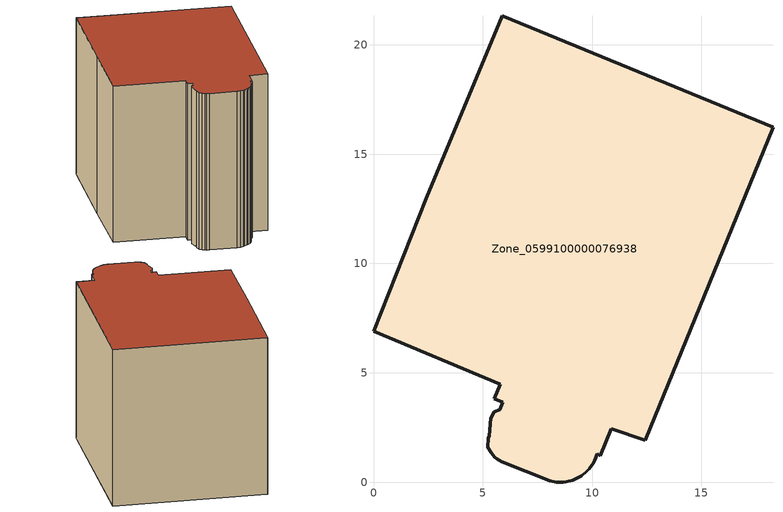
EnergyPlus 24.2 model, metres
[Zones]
Zone_0599100000076938
 floor ground (C_G): 5.54,1.15 5.37,1.34 5.23,1.59 5.24,2 5.28,2.12 5.36,2.93 5.52,3.22 5.77,3.3 5.91,3.65 5.53,3.81 5.79,4.48 0,6.9 2.42,12.97 5.88,21.32 5.94,21.3 18.27,16.23 12.42,1.91 10.87,2.45 10.38,1.21 10.23,1.3 10.11,0.99 10.04,0.86 9.86,0.61 9.76,0.49 9.53,0.3 9.26,0.15 9.12,0.09 8.82,0.02 8.67,0 8.36,0.01 8.06,0.06 5.86,0.93 5.64,1.06 z0
 wall outside (C_F): 2.42,12.97 0,6.9 5.79,4.48 5.53,3.81 5.91,3.65 5.77,3.3 5.52,3.22 5.36,2.93 5.28,2.12 5.24,2 5.23,1.59 5.37,1.34 5.54,1.15 5.64,1.06 5.86,0.93 8.06,0.06 8.36,0.01 8.67,0 8.82,0.02 9.12,0.09 9.26,0.15 9.53,0.3 9.76,0.49 9.86,0.61 10.04,0.86 10.11,0.99 10.23,1.3 10.38,1.21 10.87,2.45 12.42,1.91 18.27,16.23 5.94,21.3 5.88,21.32 2.42,12.97 z0:14.3
 roof outside (C_R): 5.54,1.15 5.64,1.06 5.86,0.93 8.06,0.06 8.36,0.01 8.67,0 8.82,0.02 9.12,0.09 9.26,0.15 9.53,0.3 9.76,0.49 9.86,0.61 10.04,0.86 10.11,0.99 10.23,1.3 10.38,1.21 10.87,2.45 12.42,1.91 18.27,16.23 5.94,21.3 5.88,21.32 2.42,12.97 0,6.9 5.79,4.48 5.53,3.81 5.91,3.65 5.77,3.3 5.52,3.22 5.36,2.93 5.28,2.12 5.24,2 5.23,1.59 5.37,1.34 z14.3
[BUILDING]
Pand.0599100000076938: North Axis=0; Terrain=City; Loads Convergence Tolerance Value=0.04; Temperature Convergence Tolerance Value=0.4; Solar Distribution=FullExterior; Maximum Number of Warmup Days=25; Minimum Number of Warmup Days=1
[Site:Location]
Rotterdam.The.Hague.AP_ZH_NLD Design_Conditions: Latitude=51.96; Longitude=4.45; Time Zone=1; Elevation=-4.5
[SITE:GROUNDTEMPERATURE:BUILDINGSURFACE]
18, 18, 18, 18, 18, 18, 18, 18, 18, 18, 18, 18
[MATERIAL] Thermal Absorptance=0.9; Solar Absorptance=0.7; Visible Absorptance=0.7
Name | Roughness | Thickness | Conductivity | Density | Specific Heat
G.D.1965 | MediumSmooth | 0.15 | 1 | 540 | 1210
F.D.1965 | Rough | 0.3 | 0.857143 | 1920 | 840
R.D.1965 | MediumRough | 0.2 | 0.08 | 1500 | 1000
[CONSTRUCTION]
C_G: G.D.1965
C_F: F.D.1965
C_R: R.D.1965
[ZONE]
Zone_0599100000076938: Type=1; Multiplier=1; Ceiling Height=Autocalculate; Volume=Autocalculate; Floor Area=autocalculate; Part of Total Floor Area=Yes
[ZONEINFILTRATION:DESIGNFLOWRATE]
Infil_Zone_0599100000076938: Zone or ZoneList or Space or SpaceList=Zone_0599100000076938; Schedule=AlwaysOn; Design Flow Rate Calculation Method=Flow/Area; Flow Rate per Floor Area=0.0042; Constant Term Coefficient=1; Temperature Term Coefficient=0; Velocity Term Coefficient=0; Velocity Squared Term Coefficient=0
[HVACTEMPLATE:ZONE:IDEALLOADSAIRSYSTEM]
Zone_0599100000076938: Maximum Heating Supply Air Temperature=50; Minimum Cooling Supply Air Temperature=13; Maximum Heating Supply Air Humidity Ratio=0.0156; Minimum Cooling Supply Air Humidity Ratio=0.0077; Heating Limit=NoLimit; Cooling Limit=NoLimit; Dehumidification Control Type=ConstantSensibleHeatRatio; Cooling Sensible Heat Ratio=0.7; Dehumidification Setpoint=60; Humidification Control Type=None; Humidification Setpoint=30; Outdoor Air Method=None; Outdoor Air Flow Rate per Person=0.00944; Outdoor Air Flow Rate per Zone Floor Area=0; Outdoor Air Flow Rate per Zone=0; Demand Controlled Ventilation Type=None; Outdoor Air Economizer Type=NoEconomizer; Heat Recovery Type=None; Sensible Heat Recovery Effectiveness=0.7; Latent Heat Recovery Effectiveness=0.65
[ZONECONTROL:THERMOSTAT]
ThermostatControl_Zone_0599100000076938: Zone or ZoneList=Zone_0599100000076938; Control Type Schedule=DualSetpointControlType; Control 1=Thermostat_Zone_0599100000076938; Temperature Difference Between Cutout And Setpoint=0
[THERMOSTATSETPOINT:DUALSETPOINT]
Thermostat_Zone_0599100000076938: Heating Setpoint Temperature Schedule=HeatingSetpoint_Zone_0599100000076938; Cooling Setpoint Temperature Schedule=CoolingSetpoint_Zone_0599100000076938
[SCHEDULE:COMPACT]
HeatingSetpoint_Zone_0599100000076938: Through: 12/31, For: AllDays, Until: 24:00, 21
CoolingSetpoint_Zone_0599100000076938: Through: 12/31, For: AllDays, Until: 24:00, 24
DualSetpointControlType: Through: 12/31, For: AllDays, Until: 24:00, 4
AlwaysOn: Through: 12/31, For: AllDays, Until: 24:00, 1
